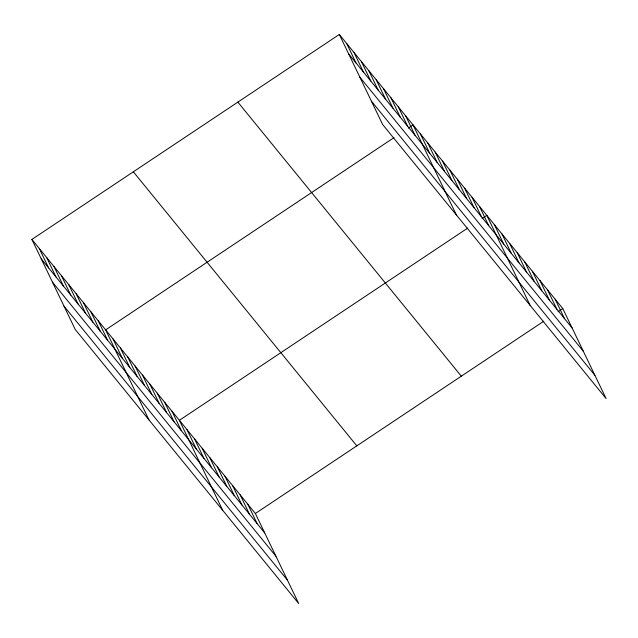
<?xml version="1.0" encoding="UTF-8"?>
<svg xmlns="http://www.w3.org/2000/svg" width="638" height="638" viewBox="0 0 638 638"><rect width="100%" height="100%" fill="white"/><g stroke="black" fill="none" stroke-linecap="round" stroke-linejoin="round"><path stroke-width="0.96" d="M31.9 239.433L255.367 513.502L298.688 603.524L75.22 329.447L31.9 239.433L339.312 34.476L562.78 308.553L606.1 398.567L382.633 124.498L339.312 34.476M394.029 137.609L105.645 329.878L148.965 419.892M408.296 128.094L413.057 124.92L456.377 214.942M467.774 228.053L179.39 420.314L222.71 510.336M482.041 218.539L486.802 215.365L530.122 305.387M255.367 513.502L543.759 321.233M558.019 311.727L562.78 308.553M348.667 53.919L572.134 327.988M359.872 77.206L583.339 351.283M371.42 101.203L594.887 375.28M237.862 102.112L461.33 376.189M133.342 171.797L356.817 445.866M41.255 258.869L264.722 532.937M52.468 282.156L275.935 556.232M64.015 306.152L287.483 580.229M555.18 299.238L564.534 318.673M547.579 289.915L556.934 309.35M539.987 280.6L549.342 300.035M532.387 271.278L541.742 290.713M524.787 261.963L534.142 281.398M517.187 252.64L526.541 272.083M509.595 243.325L518.949 262.76M501.994 234.002L511.349 253.446M494.394 224.688L503.749 244.123M479.425 206.321L488.78 225.764M472.048 197.278L481.403 216.713M464.671 188.234L474.026 207.669M457.302 179.19L466.657 198.625M449.926 170.147L459.28 189.582M442.549 161.103L451.903 180.538M435.18 152.059L444.534 171.494M427.803 143.016L437.158 162.451M420.426 133.972L429.781 153.407M405.68 115.877L415.035 135.32M398.303 106.833L407.658 126.268M390.927 97.789L400.281 117.225M383.558 88.746L392.912 108.181M376.181 79.702L385.535 99.137M368.804 70.658L378.159 90.094M361.435 61.615L370.79 81.05M354.058 52.571L363.413 72.006M346.681 43.528L356.036 62.963M247.767 504.187L257.122 523.623M240.175 494.865L249.53 514.3M232.575 485.55L241.93 504.985M224.975 476.227L234.329 495.67M217.383 466.912L226.737 486.347M209.782 457.59L219.137 477.033M202.182 448.275L211.537 467.71M194.582 438.952L203.937 458.395M186.99 429.637L196.344 449.072M172.013 411.271L181.367 430.714M164.644 402.227L173.999 421.67M157.267 393.183L166.622 412.619M149.89 384.14L159.245 403.575M142.513 375.096L151.868 394.531M135.144 366.053L144.499 385.488M127.767 357.009L137.122 376.444M120.391 347.965L129.745 367.4M113.022 338.922L122.376 358.357M98.268 320.826L107.623 340.269M90.899 311.783L100.254 331.226M83.522 302.739L92.877 322.174M76.145 293.695L85.5 313.13M68.768 284.652L78.123 304.087M61.4 275.608L70.754 295.043M54.023 266.564L63.377 285.999M46.646 257.521L56 276.956M39.277 248.477L48.632 267.912"/></g></svg>
